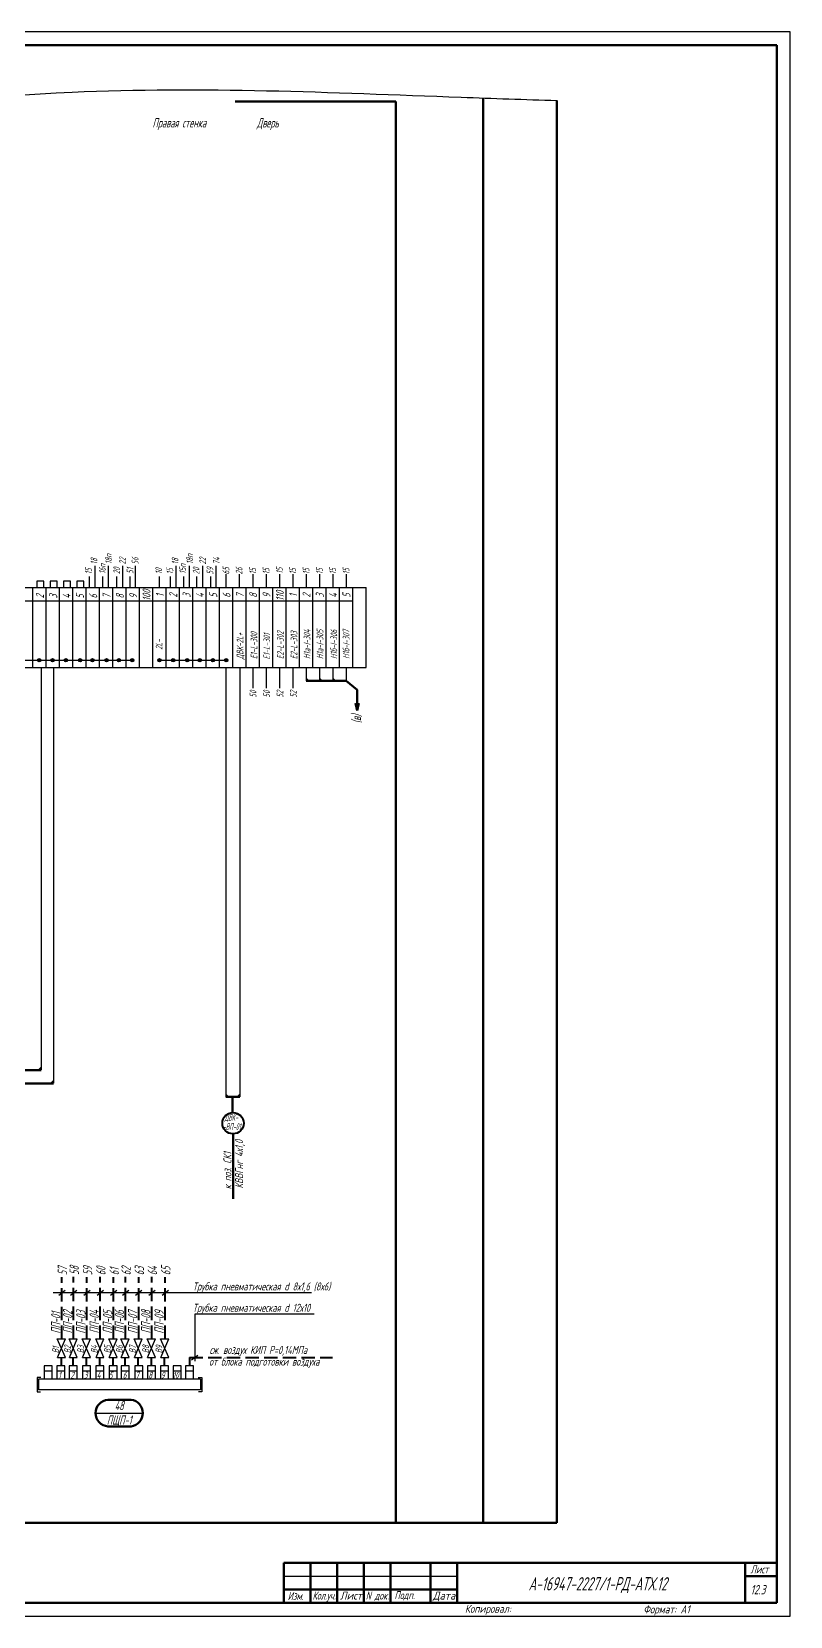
# Model space of a CAD drawing. Header units: millimetres. Extents: x -338 to 6826, y -8218 to 3153.
# Drawn here: x 2593 to 2878, y -5595 to -5001 of the extents above; entities that cross this region are included whole.
import ezdxf
from ezdxf.enums import TextEntityAlignment as Align

# ---------------------------------------------------------------- set-up
doc = ezdxf.new("R2010")
doc.units = ezdxf.units.MM
doc.linetypes.add('gost5', pattern=[7, 5, -2, 0])
for name, color, linetype, lineweight in [('Датчики', 31, 'Continuous', 50), ('Рамка тонкая', 5, 'Continuous', 25), ('Текст_КИП', 2, 'Continuous', 25), ('Эл.кабель', 2, 'Continuous', 50)]:
    doc.layers.add(name, color=color, linetype=linetype, lineweight=lineweight)
doc.layers.add('доп', color=7, linetype='Continuous')
doc.layers.add('ТЕКСТ', color=2, linetype='Continuous')
doc.styles.add('Simplex', font='simplex.shx', dxfattribs={"width": 0.7, "oblique": 15})

# ---------------------------------------------------------------- blocks, each defined once
blk = doc.blocks.new('В1')
for p, q in [((6.96, -1.54), (0, 1.54)), ((0, 1.54), (0, -1.54)), ((6.96, 1.4), (0, -1.54)), ((6.96, 1.4), (6.96, -1.54))]:
    blk.add_line(p, q)

msp = doc.modelspace()

# ---------------------------------------------------------------- hatches: boundary and pattern name
for color, points in [(256, [(2596.2, -5237.56, 1), (2596.2, -5236.29, 1)]), (256, [(2601.2, -5237.56, 1), (2601.2, -5236.29, 1)]), (256, [(2606.2, -5237.56, 1), (2606.2, -5236.29, 1)]), (256, [(2611.5, -5237.56, 1), (2611.5, -5236.29, 1)]), (256, [(2616.15, -5237.56, 1), (2616.15, -5236.29, 1)]), (256, [(2621.45, -5237.56, 1), (2621.45, -5236.29, 1)]), (256, [(2626.1, -5237.56, 1), (2626.1, -5236.29, 1)]), (256, [(2631.08, -5237.56, 1), (2631.08, -5236.29, 1)]), (256, [(2641.29, -5237.56, 1), (2641.29, -5236.29, 1)]), (256, [(2646.43, -5237.56, 1), (2646.43, -5236.29, 1)]), (256, [(2651.74, -5237.56, 1), (2651.74, -5236.29, 1)]), (256, [(2656.39, -5237.56, 1), (2656.39, -5236.29, 1)]), (256, [(2656.39, -5237.56, 1), (2656.39, -5236.29, 1)]), (256, [(2661.37, -5237.56, 1), (2661.37, -5236.29, 1)]), (256, [(2666.34, -5237.56, 1), (2666.34, -5236.29, 1)]), (3, [(2696.36, -5243.62), (2697.36, -5244.62), (2696.36, -5244.62)]), (3, [(2701.36, -5243.62), (2702.36, -5244.62), (2701.36, -5244.62)]), (3, [(2706.36, -5243.62), (2707.36, -5244.62), (2706.36, -5244.62)]), (256, [(2595.89, -5390.5), (2596.89, -5389.5), (2596.89, -5390.5)]), (256, [(2600.53, -5395.5), (2601.53, -5394.5), (2601.53, -5395.5)]), (256, [(2667.15, -5400.57), (2666.15, -5399.57), (2666.15, -5400.57)]), (256, [(2670.39, -5400.57), (2671.39, -5399.57), (2671.39, -5400.57)])]:
    msp.add_hatch(color=color).paths.add_polyline_path(points)

# ---------------------------------------------------------------- linework, layer by layer
at = {"lineweight": 60}
for p, q in [((2056.94, -5006.29), (2872.94, -5006.29)), ((2872.94, -5006.29), (2872.94, -5590.29)), ((2872.94, -5590.29), (2056.94, -5590.29))]:
    msp.add_line(p, q, dxfattribs=at)
at = {"color": 5, "lineweight": 60}
for p, q in [((2730.01, -5027.44), (2669.67, -5027.44)), ((2730.01, -5027.44), (2730.01, -5560.2)), ((2762.67, -5026.15), (2762.67, -5560.2)), ((2790.35, -5027.06), (2790.36, -5560.2)), ((2076.32, -5560.2), (2790.36, -5560.2))]:
    msp.add_line(p, q, dxfattribs=at)
at = {"color": 2, "ltscale": 0.5}
for p, q in [((2617.01, -5201.56), (2617.01, -5209.62)), ((2622.01, -5201.56), (2622.01, -5209.62)), ((2627.39, -5201.56), (2627.39, -5209.62)), ((2632.16, -5201.56), (2632.16, -5209.62)), ((2647.42, -5201.56), (2647.42, -5209.62)), ((2652.43, -5201.56), (2652.43, -5209.62)), ((2657.48, -5201.56), (2657.48, -5209.62)), ((2662.48, -5201.56), (2662.48, -5209.62)), ((2614.98, -5205.56), (2614.98, -5209.62)), ((2619.98, -5205.56), (2619.98, -5209.62)), ((2625.12, -5205.56), (2625.12, -5209.62)), ((2630.13, -5205.56), (2630.13, -5209.62)), ((2641.16, -5205.56), (2641.16, -5209.62)), ((2645.34, -5205.56), (2645.34, -5209.62)), ((2650.35, -5205.56), (2650.35, -5209.62)), ((2655.21, -5205.56), (2655.21, -5209.62)), ((2660.4, -5205.56), (2660.4, -5209.62)), ((2666.19, -5204.6), (2666.19, -5209.62)), ((2671.16, -5204.62), (2671.16, -5209.62)), ((2671.16, -5204.62), (2671.16, -5209.62)), ((2676.29, -5204.62), (2676.29, -5209.62)), ((2676.29, -5204.62), (2676.29, -5209.62)), ((2681.29, -5204.62), (2681.29, -5209.62)), ((2681.29, -5204.62), (2681.29, -5209.62)), ((2686.29, -5204.62), (2686.29, -5209.62)), ((2686.29, -5204.62), (2686.29, -5209.62)), ((2691.29, -5204.62), (2691.29, -5209.62)), ((2691.29, -5204.62), (2691.29, -5209.62)), ((2696.29, -5204.62), (2696.29, -5209.62)), ((2696.29, -5204.62), (2696.29, -5209.62)), ((2701.29, -5204.62), (2701.29, -5209.62)), ((2701.29, -5204.62), (2701.29, -5209.62)), ((2706.29, -5204.62), (2706.29, -5209.62)), ((2706.29, -5204.62), (2706.29, -5209.62)), ((2711.29, -5204.62), (2711.29, -5209.62)), ((2711.29, -5204.62), (2711.29, -5209.62)), ((2596.89, -5239.55), (2596.89, -5390.5)), ((2601.54, -5239.55), (2601.54, -5395.5)), ((2666.19, -5239.62), (2666.19, -5400.57)), ((2671.39, -5239.62), (2671.39, -5400.57)), ((2676.29, -5239.62), (2676.29, -5247.41)), ((2681.36, -5239.62), (2681.36, -5247.41)), ((2686.36, -5239.62), (2686.36, -5247.41)), ((2691.36, -5239.62), (2691.36, -5247.41)), ((2696.36, -5239.62), (2696.36, -5244.62)), ((2701.36, -5239.62), (2701.36, -5244.62)), ((2706.36, -5239.62), (2706.36, -5244.62)), ((2711.36, -5239.62), (2711.36, -5244.62))]:
    msp.add_line(p, q, dxfattribs=at)
for p, q in [((2597.9, -5207.24), (2595.24, -5207.24)), ((2595.24, -5207.24), (2595.24, -5209.62)), ((2597.9, -5209.62), (2597.9, -5207.24)), ((2602.9, -5207.24), (2600.24, -5207.24)), ((2600.24, -5207.24), (2600.24, -5209.62)), ((2602.9, -5209.62), (2602.9, -5207.24)), ((2607.9, -5207.24), (2605.24, -5207.24)), ((2605.24, -5207.24), (2605.24, -5209.62)), ((2607.9, -5209.62), (2607.9, -5207.24)), ((2612.9, -5207.24), (2610.24, -5207.24)), ((2610.24, -5207.24), (2610.24, -5209.62)), ((2612.9, -5209.62), (2612.9, -5207.24)), ((2446.76, -5236.92), (2631.08, -5236.92)), ((2641.49, -5236.92), (2666.34, -5236.92)), ((2595.89, -5390.5), (2596.89, -5389.5)), ((2600.53, -5395.5), (2601.53, -5394.5)), ((2667.15, -5400.57), (2666.15, -5399.57)), ((2670.39, -5400.57), (2671.39, -5399.57)), ((2698.38, -5473.99), (2601.37, -5473.99)), ((2603.5, -5474.91), (2605.89, -5473.06)), ((2607.92, -5474.91), (2610.3, -5473.07)), ((2612.91, -5474.91), (2615.29, -5473.07)), ((2617.92, -5474.91), (2620.3, -5473.07)), ((2622.91, -5474.91), (2625.29, -5473.07)), ((2627.37, -5474.91), (2629.75, -5473.07)), ((2632.36, -5474.91), (2634.74, -5473.07)), ((2637.26, -5474.91), (2639.64, -5473.07)), ((2642.25, -5474.91), (2644.63, -5473.07)), ((2699.39, -5482.03), (2654.53, -5482.03)), ((2654.53, -5482.03), (2654.53, -5499.66)), ((2653.34, -5499.2), (2655.72, -5497.36))]:
    msp.add_line(p, q)
at = {"color": 2}
for p, q in [((2133.78, -5209.62), (2718.78, -5209.62)), ((2138.78, -5214.65), (2663.78, -5214.65)), ((2138.78, -5214.65), (2713.78, -5214.65)), ((2593.78, -5239.62), (2593.78, -5209.62)), ((2593.78, -5239.62), (2593.78, -5209.62)), ((2593.78, -5239.62), (2593.78, -5209.62)), ((2598.78, -5239.62), (2598.78, -5209.62)), ((2598.78, -5239.62), (2598.78, -5209.62)), ((2603.78, -5239.62), (2603.78, -5209.62)), ((2603.78, -5239.62), (2603.78, -5209.62)), ((2608.78, -5239.62), (2608.78, -5209.62)), ((2608.78, -5239.62), (2608.78, -5209.62)), ((2613.78, -5239.62), (2613.78, -5209.62)), ((2613.78, -5239.62), (2613.78, -5209.62)), ((2618.78, -5239.62), (2618.78, -5209.62)), ((2623.78, -5239.62), (2623.78, -5209.62)), ((2628.78, -5239.62), (2628.78, -5209.62)), ((2633.78, -5239.62), (2633.78, -5209.62)), ((2638.78, -5239.62), (2638.78, -5209.62)), ((2643.78, -5239.62), (2643.78, -5209.62)), ((2648.78, -5239.62), (2648.78, -5209.62)), ((2653.78, -5239.62), (2653.78, -5209.62)), ((2658.78, -5239.62), (2658.78, -5209.62)), ((2663.78, -5239.62), (2663.78, -5209.62)), ((2668.78, -5239.62), (2668.78, -5209.62)), ((2673.78, -5239.62), (2673.78, -5209.62)), ((2678.78, -5239.62), (2678.78, -5209.62)), ((2683.78, -5239.62), (2683.78, -5209.62)), ((2688.78, -5239.62), (2688.78, -5209.62)), ((2688.78, -5239.62), (2688.78, -5209.62)), ((2693.78, -5239.62), (2693.78, -5209.62)), ((2693.78, -5239.62), (2693.78, -5209.62)), ((2698.78, -5239.62), (2698.78, -5209.62)), ((2703.78, -5239.62), (2703.78, -5209.62)), ((2708.78, -5239.62), (2708.78, -5209.62)), ((2713.78, -5239.62), (2713.78, -5209.62)), ((2718.78, -5239.62), (2718.78, -5209.62)), ((2133.78, -5239.62), (2718.78, -5239.62))]:
    msp.add_line(p, q, dxfattribs=at)
at = {"color": 3}
for p, q in [((2696.36, -5243.62), (2697.36, -5244.62)), ((2701.36, -5243.62), (2702.36, -5244.62)), ((2706.36, -5243.62), (2707.36, -5244.62)), ((2595.43, -5505.72), (2595.43, -5511.2)), ((2596.76, -5505.72), (2595.43, -5505.72)), ((2601.05, -5501.39), (2598.05, -5501.39)), ((2598.05, -5501.39), (2598.05, -5506.39)), ((2601.05, -5503.39), (2598.05, -5503.39)), ((2601.05, -5506.39), (2601.05, -5501.39)), ((2605.76, -5501.39), (2602.76, -5501.39)), ((2602.76, -5501.39), (2602.76, -5506.39)), ((2605.76, -5503.39), (2602.76, -5503.39)), ((2605.76, -5506.39), (2605.76, -5501.39)), ((2610.46, -5501.39), (2607.46, -5501.39)), ((2607.46, -5501.39), (2607.46, -5506.39)), ((2610.46, -5503.39), (2607.46, -5503.39)), ((2610.46, -5506.39), (2610.46, -5501.39)), ((2615.41, -5501.39), (2612.41, -5501.39)), ((2612.41, -5501.39), (2612.41, -5506.39)), ((2615.41, -5503.39), (2612.41, -5503.39)), ((2615.41, -5506.39), (2615.41, -5501.39)), ((2620.46, -5501.39), (2617.46, -5501.39)), ((2617.46, -5501.39), (2617.46, -5506.39)), ((2620.46, -5503.39), (2617.46, -5503.39)), ((2620.46, -5506.39), (2620.46, -5501.39)), ((2625.37, -5501.39), (2622.37, -5501.39)), ((2622.37, -5501.39), (2622.37, -5506.39)), ((2625.37, -5503.39), (2622.37, -5503.39)), ((2625.37, -5506.39), (2625.37, -5501.39)), ((2629.91, -5501.39), (2626.91, -5501.39)), ((2626.91, -5501.39), (2626.91, -5506.39)), ((2629.91, -5503.39), (2626.91, -5503.39)), ((2629.91, -5506.39), (2629.91, -5501.39)), ((2635.09, -5501.39), (2632.09, -5501.39)), ((2632.09, -5501.39), (2632.09, -5506.39)), ((2635.09, -5503.39), (2632.09, -5503.39)), ((2635.09, -5506.39), (2635.09, -5501.39)), ((2639.8, -5501.39), (2636.8, -5501.39)), ((2636.8, -5501.39), (2636.8, -5506.39)), ((2639.8, -5503.39), (2636.8, -5503.39)), ((2639.8, -5506.39), (2639.8, -5501.39)), ((2644.74, -5501.39), (2641.74, -5501.39)), ((2641.74, -5501.39), (2641.74, -5506.39)), ((2644.74, -5503.39), (2641.74, -5503.39)), ((2644.74, -5506.39), (2644.74, -5501.39)), ((2649.42, -5501.39), (2646.42, -5501.39)), ((2646.42, -5501.39), (2646.42, -5506.39)), ((2649.42, -5503.39), (2646.42, -5503.39)), ((2648.93, -5503.39), (2646.42, -5503.39)), ((2649.42, -5506.39), (2649.42, -5501.39)), ((2654.1, -5501.39), (2651.1, -5501.39)), ((2651.1, -5501.39), (2651.1, -5506.39)), ((2654.1, -5503.39), (2651.1, -5503.39)), ((2653.61, -5503.39), (2651.1, -5503.39)), ((2654.1, -5506.39), (2654.1, -5501.39)), ((2655.83, -5505.72), (2657.16, -5505.72)), ((2657.16, -5505.72), (2657.16, -5511.2)), ((2595.43, -5511.2), (2596.63, -5511.2)), ((2656.7, -5506.39), (2595.89, -5506.39)), ((2595.89, -5506.39), (2595.89, -5510.39)), ((2656.7, -5510.39), (2595.89, -5510.39)), ((2657.16, -5511.2), (2655.96, -5511.2)), ((2656.7, -5506.39), (2656.7, -5510.39))]:
    msp.add_line(p, q, dxfattribs=at)
at = {"color": 3, "linetype": 'gost5', "lineweight": 40}
for p, q in [((2604.69, -5491.32), (2604.69, -5468.15)), ((2609.11, -5491.22), (2609.11, -5468.04)), ((2614.1, -5491.32), (2614.1, -5468.15)), ((2619.11, -5491.22), (2619.11, -5468.04)), ((2624.1, -5491.32), (2624.1, -5468.15)), ((2628.56, -5491.22), (2628.56, -5468.04)), ((2633.55, -5491.32), (2633.55, -5468.15)), ((2638.45, -5491.22), (2638.45, -5468.04)), ((2643.44, -5491.32), (2643.44, -5468.15)), ((2604.5, -5501.39), (2604.5, -5498.28)), ((2608.96, -5501.39), (2608.96, -5498.28)), ((2613.91, -5501.39), (2613.91, -5498.28)), ((2618.96, -5501.39), (2618.96, -5498.28)), ((2623.91, -5501.39), (2623.91, -5498.28)), ((2628.41, -5501.39), (2628.41, -5498.28)), ((2633.36, -5501.39), (2633.36, -5498.28)), ((2638.3, -5501.39), (2638.3, -5498.28)), ((2643.24, -5501.39), (2643.24, -5498.28)), ((2652.6, -5498.28), (2652.6, -5501.39)), ((2652.6, -5498.28), (2706.22, -5498.28))]:
    msp.add_line(p, q, dxfattribs=at)
at = {"color": 0, "linetype": 'ByBlock'}
msp.add_line((2617.33, -5519.12), (2635.04, -5519.12), dxfattribs=at)
at = {"lineweight": 50}
for p, q in [((2872.94, -5575.29), (2687.94, -5575.29)), ((2687.94, -5575.29), (2687.94, -5590.29)), ((2697.94, -5590.29), (2697.94, -5575.29)), ((2707.94, -5590.29), (2707.94, -5575.29)), ((2717.94, -5590.29), (2717.94, -5575.29)), ((2727.94, -5590.29), (2727.94, -5575.29)), ((2742.94, -5590.29), (2742.94, -5575.29)), ((2752.94, -5590.29), (2752.94, -5575.29)), ((2860.94, -5590.29), (2860.94, -5575.29)), ((2860.94, -5580.29), (2872.94, -5580.29)), ((2687.94, -5585.29), (2752.94, -5585.29))]:
    msp.add_line(p, q, dxfattribs=at)
at = {"lineweight": -3}
msp.add_line((2687.94, -5580.29), (2752.94, -5580.29), dxfattribs=at)
for centre in [(2596.2, -5236.92), (2601.2, -5236.92), (2606.2, -5236.92), (2611.5, -5236.92), (2616.15, -5236.92), (2621.45, -5236.92), (2626.1, -5236.92), (2631.08, -5236.92), (2641.29, -5236.92), (2646.43, -5236.92), (2651.74, -5236.92), (2656.39, -5236.92), (2656.39, -5236.92), (2661.37, -5236.92), (2666.34, -5236.92)]:
    msp.add_circle(centre, 0.633)
at = {"color": 5}
msp.add_open_spline([(2076.32, -5027.44), (2082.36, -5024.88), (2092.98, -5020.38), (2125.28, -5037.5), (2196.91, -5011.98), (2299.49, -5020.32), (2442.32, -5043.61), (2593.13, -5018.81), (2717.8, -5024.61), (2778.38, -5026.71), (2790.35, -5027.06)], degree=3, knots=[0, 0, 0, 0, 18.499649, 32.590561, 103.371265, 227.9248, 342.571585, 534.661976, 680.566664, 716.501672, 716.501672, 716.501672, 716.501672], dxfattribs=at)
at = {"layer": 'Датчики'}
for points in [[(2621.95, -5514.12, 0.926486), (2621.95, -5524.1, 0.920396)], [(2630.66, -5524.1, 0.877065), (2630.66, -5514.12, 0.890947)]]:
    msp.add_lwpolyline(points, format="xyb", dxfattribs=at)
for points in [[(2630.66, -5514.12), (2621.95, -5514.12)], [(2630.66, -5524.1), (2621.95, -5524.1)]]:
    msp.add_lwpolyline(points, dxfattribs=at)
at = {"layer": 'Рамка тонкая'}
for p, q in [((2877.94, -5001.29), (2036.94, -5001.29)), ((2877.94, -5595.29), (2877.94, -5001.29)), ((2036.94, -5595.29), (2877.94, -5595.29))]:
    msp.add_line(p, q, dxfattribs=at)
at = {"layer": 'Эл.кабель', "color": 3}
msp.add_line((2696.36, -5244.62), (2711.36, -5244.62), dxfattribs=at)
at = {"layer": 'Эл.кабель'}
for p, q in [((2711.36, -5244.62), (2715.46, -5247.94)), ((2390.8, -5390.53), (2596.89, -5390.53)), ((2395.66, -5395.53), (2601.54, -5395.53)), ((2666.19, -5400.57), (2671.39, -5400.57)), ((2668.73, -5406.45), (2668.73, -5400.57)), ((2668.89, -5414.45), (2668.89, -5438.79))]:
    msp.add_line(p, q, dxfattribs=at)
at = {"layer": 'Эл.кабель', "color": 1}
for p, q in [((2715.46, -5247.94), (2715.46, -5255.74)), ((2715.46, -5255.74), (2714.8, -5253.01)), ((2715.46, -5255.74), (2716.12, -5253.01))]:
    msp.add_line(p, q, dxfattribs=at)
at = {"layer": 'Эл.кабель', "lineweight": 40}
msp.add_circle((2668.89, -5410.45), 4, dxfattribs=at)

# ---------------------------------------------------------------- block references
at = {"lineweight": 40, "xscale": -1, "rotation": 90}
for p in [(2604.46, -5491.32), (2608.93, -5491.32), (2613.87, -5491.32), (2618.93, -5491.32), (2623.87, -5491.32), (2628.38, -5491.32), (2633.32, -5491.32), (2638.27, -5491.32), (2643.21, -5491.32)]:
    msp.add_blockref('В1', p, dxfattribs=at)

# ---------------------------------------------------------------- texts
at = {"style": 'Simplex', "oblique": 15, "width": 0.6}
for s, p in [('сж. воздух КИП Р=0,14МПа', (2660.08, -5496.94)), ('от блока подготовки воздуха', (2659.92, -5501.33))]:
    msp.add_text(s, height=3, dxfattribs=at).set_placement(p)
at = {"layer": 'доп', "linetype": 'Continuous', "style": 'Simplex', "oblique": 15, "width": 0.6}
for s, height, p in [('57', 3.5, (2606.65, -5467.44)), ('58', 3.5, (2611.07, -5467.33)), ('59', 3.5, (2616.06, -5467.44)), ('60', 3.5, (2621.07, -5467.44)), ('61', 3.5, (2626.06, -5467.44)), ('62', 3.5, (2630.52, -5467.44)), ('63', 3.5, (2635.51, -5467.44)), ('64', 3.5, (2640.41, -5467.44)), ('65', 3.5, (2645.4, -5467.44)), ('ПП-01', 3.5, (2604.16, -5489.35)), ('ПП-02', 3.5, (2608.58, -5489.25)), ('ПП-03', 3.5, (2613.57, -5489.35)), ('ПП-04', 3.5, (2618.58, -5489.25)), ('ПП-05', 3.5, (2623.57, -5489.35)), ('ПП-06', 3.5, (2628.03, -5489.25)), ('ПП-07', 3.5, (2633.02, -5489.35)), ('ПП-08', 3.5, (2637.91, -5489.25)), ('ПП-09', 3.5, (2642.9, -5489.35)), ('В1', 2.5, (2603.6, -5496.68)), ('В2', 2.5, (2608.06, -5496.68)), ('В3', 2.5, (2613.01, -5496.68)), ('В4', 2.5, (2618.06, -5496.68)), ('В5', 2.5, (2623.01, -5496.68)), ('В6', 2.5, (2627.51, -5496.68)), ('В7', 2.5, (2632.46, -5496.68)), ('В8', 2.5, (2637.4, -5496.68)), ('В9', 2.5, (2642.34, -5496.68))]:
    msp.add_text(s, height=height, rotation=90, dxfattribs=at).set_placement(p)
at = {"layer": 'ТЕКСТ', "style": 'Simplex', "oblique": 15, "width": 0.6}
for s, p in [('Правая стенка', (2638.67, -5037.2)), ('Дверь', (2677.84, -5037.2))]:
    msp.add_text(s, height=3.5, dxfattribs=at).set_placement(p)
at = {"layer": 'ТЕКСТ', "color": 241, "style": 'Simplex', "oblique": 15, "width": 0.6}
for s, p in [('18п', (2623.44, -5198.95)), ('18п', (2653.86, -5198.95)), ('18', (2617.98, -5199.84)), ('18', (2648.4, -5199.84)), ('74', (2663.91, -5199.7))]:
    msp.add_text(s, height=2.5, rotation=90, dxfattribs=at).set_placement(p, align=Align.CENTER)
at = {"layer": 'ТЕКСТ', "style": 'Simplex', "oblique": 15, "width": 0.6}
for s, height, p in [('15', 2.5, (2615.89, -5203.53)), ('16п', 2.5, (2621.1, -5202.64)), ('20', 2.5, (2626.51, -5203.39)), ('22', 2.5, (2628.66, -5199.7)), ('51', 2.5, (2631.52, -5203.39)), ('56', 2.5, (2633.43, -5199.7)), ('15', 2.5, (2646.44, -5203.53)), ('15п', 2.5, (2651.24, -5202.64)), ('20', 2.5, (2656.3, -5203.43)), ('22', 2.5, (2658.76, -5199.7)), ('59', 2.5, (2661.49, -5203.43)), ('65', 2.5, (2667.47, -5203.39)), ('2', 3, (2597.95, -5212.95)), ('3', 3, (2602.95, -5212.95)), ('4', 3, (2607.95, -5212.95)), ('5', 3, (2612.95, -5212.95)), ('6', 3, (2617.95, -5212.95)), ('7', 3, (2622.95, -5212.95)), ('8', 3, (2627.95, -5212.95)), ('9', 3, (2632.95, -5212.95)), ('1', 3, (2642.95, -5212.64)), ('2', 3, (2647.95, -5212.64)), ('3', 3, (2652.95, -5212.64)), ('4', 3, (2657.95, -5212.64)), ('5', 3, (2662.95, -5212.64)), ('6', 3, (2667.95, -5212.64)), ('7', 3, (2672.95, -5212.64)), ('8', 3, (2677.95, -5212.64)), ('9', 3, (2682.95, -5212.64)), ('1', 3, (2692.95, -5212.64)), ('2', 3, (2697.95, -5212.64)), ('3', 3, (2702.95, -5212.64)), ('4', 3, (2707.95, -5212.64)), ('5', 3, (2712.95, -5212.64)), ('Е1-L-300', 2.5, (2677.99, -5231.42)), ('Е2-L-302', 2.5, (2687.9, -5231.27)), ('Е2-L-303', 2.5, (2692.99, -5231.27)), ('Н1а-I-304', 2.5, (2697.92, -5230.92)), ('Н1а-I-305', 2.5, (2702.77, -5230.95)), ('Н1б-I-306', 2.5, (2707.96, -5230.99)), ('Н1б-I-307', 2.5, (2712.58, -5230.95)), ('2L-', 2.5, (2642.4, -5231.03)), ('ДВК-2L+', 2.5, (2672.78, -5231.61)), ('Е1-L-301', 2.5, (2682.82, -5231.74)), ('к поз. СК1', 3, (2668.3, -5428.24))]:
    msp.add_text(s, height=height, rotation=90, dxfattribs=at).set_placement(p, align=Align.CENTER)
at = {"layer": 'ТЕКСТ', "color": 6, "style": 'Simplex', "oblique": 15, "width": 0.6}
msp.add_text('10', height=2.5, rotation=90, dxfattribs=at).set_placement((2642.26, -5203.53), align=Align.CENTER)
at = {"layer": 'ТЕКСТ', "color": 3, "style": 'Simplex', "oblique": 15, "width": 0.6}
for s, p in [('26', (2672.41, -5203.43)), ('15', (2677.54, -5203.53)), ('15', (2682.54, -5203.53)), ('15', (2687.54, -5203.31)), ('15', (2692.54, -5203.53)), ('15', (2697.54, -5203.51)), ('15', (2702.54, -5203.51)), ('15', (2707.54, -5203.51)), ('15', (2712.54, -5203.51)), ('50', (2677.66, -5249.61)), ('50', (2682.73, -5249.61)), ('52', (2687.73, -5249.61)), ('52', (2692.73, -5249.61))]:
    msp.add_text(s, height=2.5, rotation=90, dxfattribs=at).set_placement(p, align=Align.CENTER)
at = {"layer": 'ТЕКСТ', "style": 'Simplex', "oblique": 15, "width": 0.6}
for s, p in [('100', (2637.94, -5214.65)), ('110', (2687.94, -5214.65))]:
    msp.add_text(s, height=3, rotation=90, dxfattribs=at).set_placement(p)
at = {"layer": 'ТЕКСТ', "color": 4, "style": 'Simplex', "oblique": 15, "width": 0.6}
msp.add_text('КВВГнг 4х1,0', height=3, rotation=90, dxfattribs=at).set_placement((2672.68, -5425.83), align=Align.CENTER)
at = {"layer": 'ТЕКСТ', "style": 'Simplex', "oblique": 15, "width": 0.6}
for s, p in [('48', (2626.18, -5518.03)), ('ПЩП-1', (2626.18, -5523.47))]:
    msp.add_text(s, height=3.5, dxfattribs=at).set_placement(p, align=Align.CENTER)
at = {"layer": 'Текст_КИП', "color": 1, "lineweight": 50, "style": 'Simplex', "oblique": 15, "width": 0.6}
msp.add_text('(в)', height=3.5, rotation=90, dxfattribs=at).set_placement((2716.92, -5257.29), align=Align.RIGHT)
at = {"layer": 'Текст_КИП', "color": 4, "style": 'Simplex', "oblique": 15, "width": 0.5}
for s, p in [('-ВП-01', (2668.42, -5411.69)), ('ДВК-', (2668.26, -5408.48))]:
    msp.add_text(s, height=2.5, dxfattribs=at).set_placement(p, align=Align.MIDDLE)
at = {"layer": 'Текст_КИП', "color": 3, "style": 'Simplex', "oblique": 15}
for s, width, p in [('Трубка пневматическая d 8х1,6 (8х6)', 0.6, (2653.76, -5473.14)), ('Трубка пневматическая d 12х10', 0.6, (2653.76, -5481.14)), ('Копировал:', 0.8, (2755.87, -5593.97)), ('Формат: А1', 0.8, (2822.8, -5594.17))]:
    msp.add_text(s, height=3, dxfattribs=dict(at, width=width)).set_placement(p)
at = {"layer": 'Текст_КИП', "color": 6, "style": 'Simplex', "oblique": 15, "width": 0.6}
for s, p in [('1', (2604.26, -5506.14)), ('2', (2609.21, -5506.14)), ('3', (2614.26, -5506.14)), ('4', (2619.17, -5506.14)), ('5', (2623.71, -5506.14)), ('6', (2628.89, -5506.14)), ('7', (2633.6, -5506.14)), ('8', (2638.54, -5506.14)), ('9', (2643.22, -5506.14)), ('10', (2648.5, -5506.14))]:
    msp.add_text(s, height=2.5, dxfattribs=at).set_placement(p, align=Align.RIGHT)
at = {"layer": 'Текст_КИП', "lineweight": -3, "style": 'Simplex', "oblique": 15, "width": 0.7}
for s, height, p in [('Лист', 3, (2863.02, -5579.17)), ('12.3', 3.5, (2863.02, -5587.06))]:
    msp.add_text(s, height=height, dxfattribs=at).set_placement(p)
at = {"layer": 'Текст_КИП', "style": 'Simplex', "oblique": 15, "width": 0.6}
for s, height, p in [('А-16947-2227/1-РД-АТХ.12', 5, (2779.72, -5585.6)), ('Изм.', 3, (2689.38, -5589.18)), ('Подп.', 3, (2729.43, -5588.86))]:
    msp.add_text(s, height=height, dxfattribs=at).set_placement(p)
at = {"layer": 'Текст_КИП', "style": 'Simplex', "oblique": 15}
for s, width, p, p2 in [('Кол.уч.', 0.603486, (2698.72, -5589.02), (2707.43, -5589.02)), ('Лист', 0.686041, (2709.01, -5589.02), (2717.24, -5589.02)), ('N док.', 0.628372, (2718.67, -5589.02), (2727.37, -5589.02)), ('Дата', 0.652619, (2743.84, -5589.02), (2752.23, -5589.02))]:
    msp.add_text(s, height=3, dxfattribs=dict(at, width=width)).set_placement(p, p2, align=Align.FIT)

doc.saveas('drawing.dxf')
